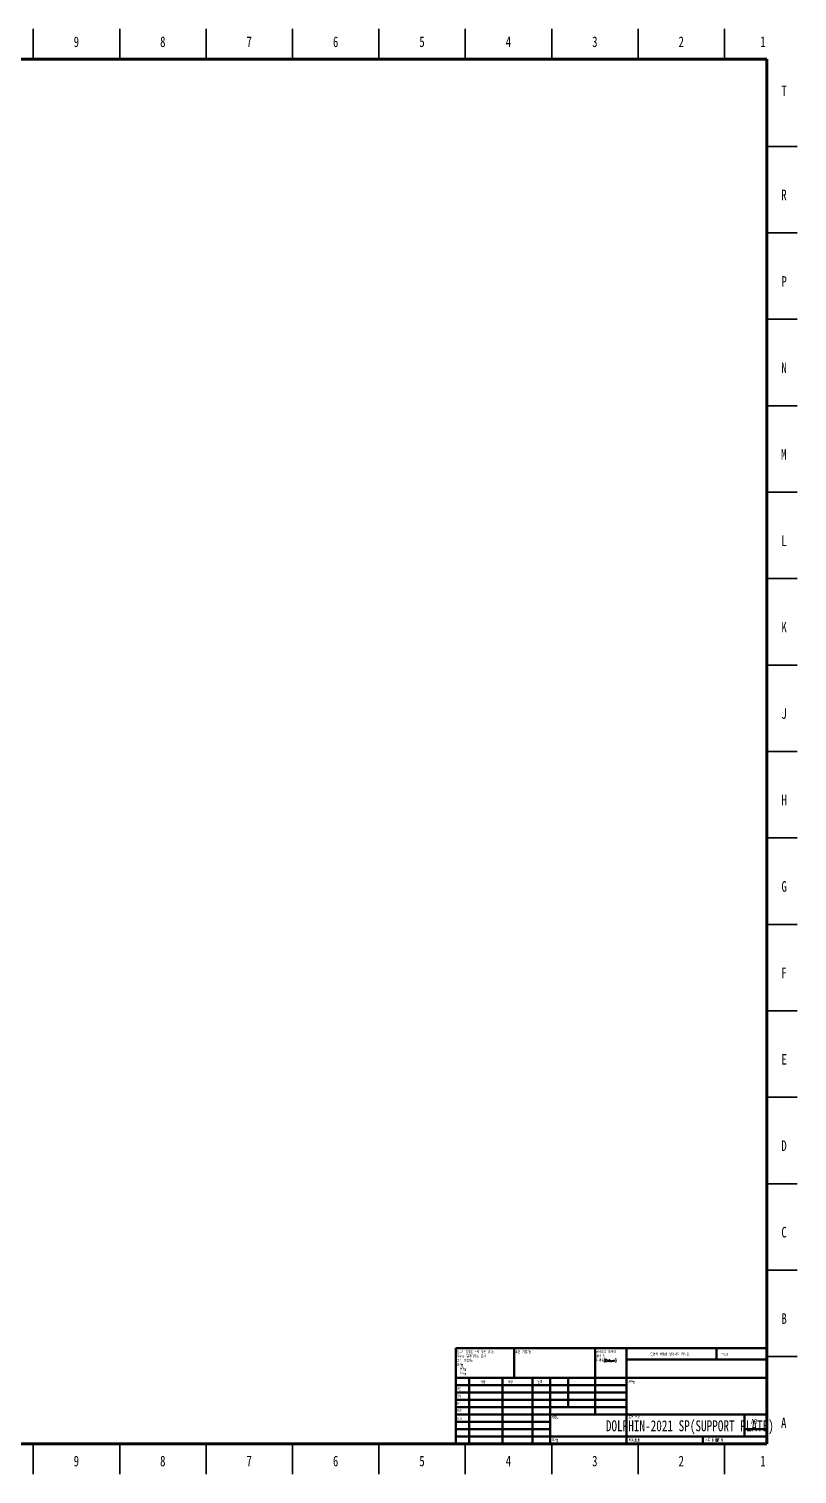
# Model space of a CAD drawing. Header units: millimetres. Extents: x 2 to 1186, y 2 to 838.
# Drawn here: x 742 to 1186, y 2 to 838 of the extents above; entities that cross this region are included whole.
import ezdxf

# ---------------------------------------------------------------- set-up
doc = ezdxf.new("R2010")
doc.units = ezdxf.units.MM
doc.styles.add('SLDTEXTSTYLE0', font='TXT', dxfattribs={"width": 0.75})
doc.styles.add('SLDTEXTSTYLE1', font='TXT', dxfattribs={"width": 0.75, "bigfont": 'bigfont'})
doc.styles.add('SLDTEXTSTYLE2', font='TXT', dxfattribs={"width": 0.691176, "bigfont": 'bigfont'})
doc.styles.add('SLDTEXTSTYLE3', font='TXT', dxfattribs={"width": 0.6875, "bigfont": 'bigfont'})
doc.styles.add('SLDTEXTSTYLE4', font='TXT', dxfattribs={"width": 0.7, "bigfont": 'bigfont'})
doc.styles.add('SLDTEXTSTYLE5', font='TXT', dxfattribs={"width": 0.666667, "bigfont": 'bigfont'})

# ---------------------------------------------------------------- blocks, each defined once
blk = doc.blocks.new('SW_NOTE_0')
at = {"color": 0, "linetype": 'Continuous', "lineweight": 0, "char_height": 1.5, "attachment_point": 1}
for s, insert, style in [('별도의 설정을 하지 않은 경우:', (0, 1.93), 'SLDTEXTSTYLE2'), ('표면 거칠기:', (0, -3.07), 'SLDTEXTSTYLE1'), ('공차:', (0, -5.57), 'SLDTEXTSTYLE1'), ('치수는 밀리미터로 표시', (0, -0.57), 'SLDTEXTSTYLE1'), ('선형:', (1.69, -8.07), 'SLDTEXTSTYLE1'), ('각도:', (1.69, -10.57), 'SLDTEXTSTYLE1')]:
    blk.add_mtext(s, dxfattribs=dict(at, insert=insert, style=style))
blk = doc.blocks.new('SW_NOTE_0_1')
at = {"color": 0, "linetype": 'Continuous', "lineweight": 0, "char_height": 1.5, "attachment_point": 1}
for s, insert, style in [('날카로운 모서리', (0, 1.93), 'SLDTEXTSTYLE1'), ('제거 및', (0, -0.57), 'SLDTEXTSTYLE3'), ('디버링(Deburr)', (0, -3.07), 'SLDTEXTSTYLE1')]:
    blk.add_mtext(s, dxfattribs=dict(at, insert=insert, style=style))

msp = doc.modelspace()

# ---------------------------------------------------------------- linework, layer by layer
at = {"color": 7, "linetype": 'Continuous', "lineweight": 35}
for p, q in [((744.5, 821), (744.5, 838.5)), ((794.5, 821), (794.5, 838.5)), ((844.5, 821), (844.5, 838.5)), ((894.5, 821), (894.5, 838.5)), ((944.5, 821), (944.5, 838.5)), ((994.5, 821), (994.5, 838.5)), ((1044.5, 821), (1044.5, 838.5)), ((1094.5, 821), (1094.5, 838.5)), ((1144.5, 821), (1144.5, 838.5)), ((1169, 770.5), (1186.5, 770.5)), ((1169, 720.5), (1186.5, 720.5)), ((1169, 670.5), (1186.5, 670.5)), ((1169, 620.5), (1186.5, 620.5)), ((1169, 570.5), (1186.5, 570.5)), ((1169, 520.5), (1186.5, 520.5)), ((1169, 470.5), (1186.5, 470.5)), ((1186.5, 420.5), (1169, 420.5)), ((1169, 420.5), (1186.5, 420.5)), ((1169, 370.5), (1186.5, 370.5)), ((1169, 320.5), (1186.5, 320.5)), ((1169, 270.5), (1186.5, 270.5)), ((1169, 220.5), (1186.5, 220.5)), ((1169, 170.5), (1186.5, 170.5)), ((1169, 120.5), (1186.5, 120.5)), ((1169, 70.5), (1186.5, 70.5)), ((744.5, 20), (744.5, 2.5)), ((794.5, 20), (794.5, 2.5)), ((844.5, 20), (844.5, 2.5)), ((894.5, 20), (894.5, 2.5)), ((944.5, 20), (944.5, 2.5)), ((994.5, 20), (994.5, 2.5)), ((1044.5, 20), (1044.5, 2.5)), ((1094.5, 20), (1094.5, 2.5)), ((1144.5, 20), (1144.5, 2.5))]:
    msp.add_line(p, q, dxfattribs=at)
at = {"color": 7, "linetype": 'Continuous', "lineweight": 70}
for p, q in [((20, 821), (1169, 821)), ((1169, 821), (1169, 20)), ((1169, 20), (20, 20))]:
    msp.add_line(p, q, dxfattribs=at)
at = {"color": 7, "linetype": 'Continuous', "lineweight": 50}
for p, q in [((989, 75.25), (1169, 75.25)), ((989, 75.25), (989, 20)), ((1022.8, 58.25), (1022.8, 75.25)), ((1069.6, 75.25), (1069.6, 37)), ((1087.8, 75.25), (1087.8, 20)), ((1139.8, 68.87), (1139.8, 75.25)), ((1169, 68.87), (1087.8, 68.87)), ((1169, 58.25), (989, 58.25)), ((1087.8, 54), (989, 54)), ((996.8, 58.25), (996.8, 20)), ((1015.99, 58.25), (1015.99, 20)), ((1033.4, 58.25), (1033.4, 20)), ((1043.6, 20), (1043.6, 58.25)), ((1054, 41.25), (1054, 58.25)), ((1087.8, 49.75), (989, 49.75)), ((1087.8, 45.5), (989, 45.5)), ((1087.8, 41.25), (989, 41.25)), ((1043.6, 37), (989, 37)), ((1043.6, 37), (1169, 37)), ((1156, 24.25), (1156, 37)), ((1043.6, 32.75), (989, 32.75)), ((1043.6, 28.5), (989, 28.5)), ((1169, 28.5), (1156, 28.5)), ((989, 24.25), (1169, 24.25)), ((1132, 20), (1132, 24.25))]:
    msp.add_line(p, q, dxfattribs=at)

# ---------------------------------------------------------------- block references
at = {"color": 7, "linetype": 'Continuous', "lineweight": 0}
for name, p in [('SW_NOTE_0', (989.59, 71.99)), ('SW_NOTE_0_1', (1070.31, 72.07))]:
    msp.add_blockref(name, p, dxfattribs=at)

# ---------------------------------------------------------------- texts
for s, insert, char_height, attachment_point, style in [('9', (769.44, 834.11), 6.1, 2, 'SLDTEXTSTYLE0'), ('8', (819.44, 834.11), 6.1, 2, 'SLDTEXTSTYLE0'), ('7', (869.44, 834.11), 6.1, 2, 'SLDTEXTSTYLE0'), ('6', (919.44, 834.11), 6.1, 2, 'SLDTEXTSTYLE0'), ('5', (969.44, 834.11), 6.1, 2, 'SLDTEXTSTYLE0'), ('4', (1019.44, 834.11), 6.1, 2, 'SLDTEXTSTYLE0'), ('3', (1069.44, 834.11), 6.1, 2, 'SLDTEXTSTYLE0'), ('2', (1119.44, 834.11), 6.1, 2, 'SLDTEXTSTYLE0'), ('1', (1166.69, 834.11), 6.1, 2, 'SLDTEXTSTYLE0'), ('T', (1178.98, 805.73), 6.1, 2, 'SLDTEXTSTYLE0'), ('R', (1178.91, 745.48), 6.1, 2, 'SLDTEXTSTYLE0'), ('P', (1178.98, 695.48), 6.1, 2, 'SLDTEXTSTYLE0'), ('N', (1178.95, 645.48), 6.1, 2, 'SLDTEXTSTYLE0'), ('M', (1178.79, 595.48), 6.1, 2, 'SLDTEXTSTYLE0'), ('L', (1178.93, 545.48), 6.1, 2, 'SLDTEXTSTYLE0'), ('K', (1178.98, 495.48), 6.1, 2, 'SLDTEXTSTYLE0'), ('J', (1178.94, 445.48), 6.1, 2, 'SLDTEXTSTYLE0'), ('H', (1178.99, 395.48), 6.1, 2, 'SLDTEXTSTYLE0'), ('G', (1178.98, 345.48), 6.1, 2, 'SLDTEXTSTYLE0'), ('F', (1178.94, 295.48), 6.1, 2, 'SLDTEXTSTYLE0'), ('E', (1179.01, 245.48), 6.1, 2, 'SLDTEXTSTYLE0'), ('D', (1178.93, 195.48), 6.1, 2, 'SLDTEXTSTYLE0'), ('C', (1178.94, 145.48), 6.1, 2, 'SLDTEXTSTYLE0'), ('B', (1178.95, 95.48), 6.1, 2, 'SLDTEXTSTYLE0'), ('표면 거칠기:', (1023.37, 73.92), 1.5, 1, 'SLDTEXTSTYLE1'), ('도면의 배율을 변경하지 마시오.', (1101.61, 72.53), 1.5, 1, 'SLDTEXTSTYLE1'), ('수정본', (1142.33, 72.33), 1.5, 1, 'SLDTEXTSTYLE1'), ('작성', (989.21, 52.43), 1.5, 1, 'SLDTEXTSTYLE1'), ('이름', (1003.32, 56.5), 1.5, 1, 'SLDTEXTSTYLE1'), ('서명', (1019.03, 56.56), 1.5, 1, 'SLDTEXTSTYLE1'), ('날짜', (1036.21, 56.58), 1.5, 1, 'SLDTEXTSTYLE1'), ('제목:', (1088.96, 56.58), 1.5, 1, 'SLDTEXTSTYLE1'), ('승인', (989.4, 44.06), 1.5, 1, 'SLDTEXTSTYLE1'), ('검사', (989.41, 48.15), 1.5, 1, 'SLDTEXTSTYLE1'), ('제조', (989.46, 39.73), 1.5, 1, 'SLDTEXTSTYLE1'), ('Q.A', (989.67, 35.35), 1.5, 1, 'SLDTEXTSTYLE0'), ('재질:', (1044.65, 35.99), 1.5, 1, 'SLDTEXTSTYLE1'), ('DOLPHIN-2021 SP(SUPPORT PLATE)', (1124.42, 33.61), 6.35, 2, 'SLDTEXTSTYLE0'), ('도면 번호', (1089.07, 35.99), 1.5, 1, 'SLDTEXTSTYLE4'), ('A3', (1159.87, 34.41), 2.91, 1, 'SLDTEXTSTYLE0'), ('A', (1178.76, 35.23), 6.1, 2, 'SLDTEXTSTYLE0'), ('무게:', (1044.62, 22.95), 1.499, 1, 'SLDTEXTSTYLE1'), ('배율:1:1', (1089.07, 22.9), 1.5, 1, 'SLDTEXTSTYLE1'), ('시트 1 OF 1', (1133.48, 22.9), 1.5, 1, 'SLDTEXTSTYLE5'), ('9', (769.44, 13.11), 6.1, 2, 'SLDTEXTSTYLE0'), ('8', (819.44, 13.11), 6.1, 2, 'SLDTEXTSTYLE0'), ('7', (869.44, 13.11), 6.1, 2, 'SLDTEXTSTYLE0'), ('6', (919.44, 13.11), 6.1, 2, 'SLDTEXTSTYLE0'), ('5', (969.44, 13.11), 6.1, 2, 'SLDTEXTSTYLE0'), ('4', (1019.44, 13.11), 6.1, 2, 'SLDTEXTSTYLE0'), ('3', (1069.44, 13.11), 6.1, 2, 'SLDTEXTSTYLE0'), ('2', (1119.44, 13.11), 6.1, 2, 'SLDTEXTSTYLE0'), ('1', (1166.69, 13.11), 6.1, 2, 'SLDTEXTSTYLE0')]:
    msp.add_mtext(s, dxfattribs=dict(at, insert=insert, char_height=char_height, attachment_point=attachment_point, style=style))

doc.saveas('drawing.dxf')
